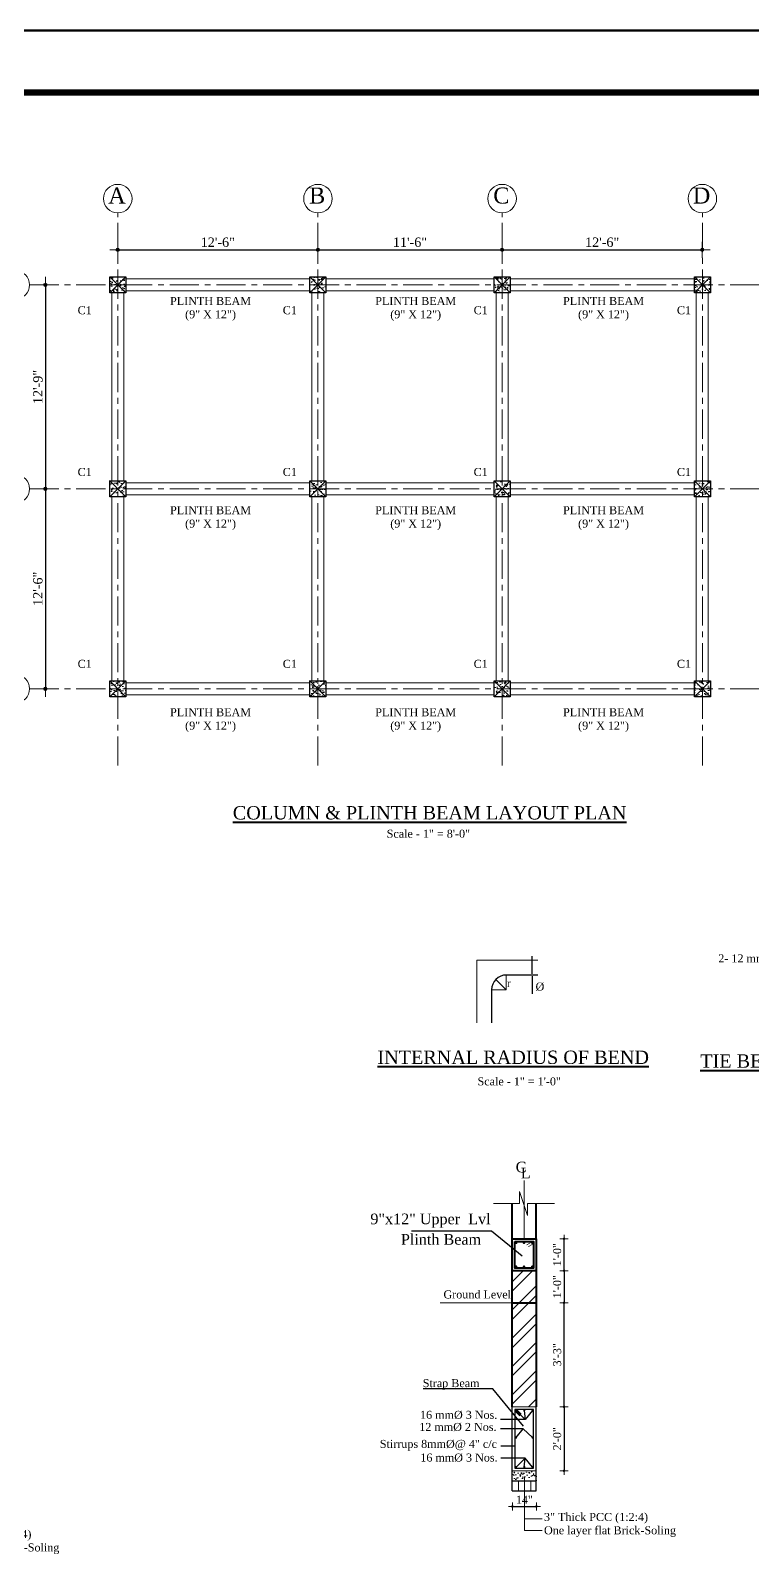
# Model space of a CAD drawing. Header units: inches. Extents: x 897 to 49934, y -34925 to -18564.
# Drawn here: x 21730 to 22271, y -24495 to -23348 of the extents above; entities that cross this region are included whole.
import ezdxf

# ---------------------------------------------------------------- set-up
doc = ezdxf.new("R2010")
doc.units = ezdxf.units.IN
doc.header["$LTSCALE"] = 35
doc.header["$MEASUREMENT"] = 0
doc.header["$PDMODE"] = 34
doc.linetypes.add('CENTERX2', pattern=[4, 2.5, -0.5, 0.5, -0.5])
doc.linetypes.add('DASHDOTX2', pattern=[2, 1, -0.5, 0, -0.5])
for name, color, linetype, lineweight in [('SES- Door&Window', 21, 'Continuous', 15), ('SES-CENTRE', 8, 'DASHDOTX2', 13), ('SES-column', 1, 'Continuous', 30), ('SES-DIMENSION', 142, 'Continuous', 13), ('SES-Elevation', 4, 'Continuous', 15), ('SES-Excavation Line', 1, 'Continuous', 30), ('SES-HACTH', 8, 'Continuous', 13), ('SES-Leader', 2, 'Continuous', 15), ('SES-Property Boundary', 2, 'Continuous', 15), ('SES-REBARS', 1, 'Continuous', 40), ('SES-SHEETS', 7, 'Continuous', 60), ('SES-SLAB OUTLINE', 4, 'Continuous', 18), ('SES-TEXT', 3, 'Continuous', 20), ('SES-TitleText', 7, 'Continuous', 40), ('SES-Wall Plan', 6, 'Continuous', 30)]:
    doc.layers.add(name, color=color, linetype=linetype, lineweight=lineweight)
doc.layers.add('SES-STIRRUP', color=10, linetype='Continuous')
doc.styles.add('7 INCH', font='times.ttf', dxfattribs={"height": 7})
doc.styles.add('SES-ARAIL', font='times.ttf', dxfattribs={"height": 6})
doc.styles.add('SES-Title Text', font='times.ttf', dxfattribs={"height": 10})
doc.dimstyles.new('1.4', dxfattribs={"dimscale": 0, "dimtxt": 6, "dimasz": 0.5, "dimexe": 2, "dimexo": 9, "dimgap": 2, "dimtad": 1, "dimdec": 0, "dimlfac": 0.5, "dimzin": 3, "dimdsep": 46, "dimlunit": 4, "dimtxsty": 'SES-ARAIL', "dimblk": 'DIM', "dimcen": 3, "dimdle": 3, "dimse1": 1, "dimse2": 1, "dimclrd": 256, "dimclre": 256, "dimclrt": 7, "dimadec": 1, "dimazin": 2, "dimtfac": 1, "dimtdec": 0, "dimtix": 1, "dimtofl": 0, "dimtmove": 2, "dimatfit": 3, "dimldrblk": 'arrow', "dimfxl": 2, "dimfrac": 2, "dimtolj": 2, "dimtzin": 0, "dimarcsym": 0})
doc.dimstyles.new('7 INCH', dxfattribs={"dimscale": 0, "dimtxt": 7, "dimasz": 1, "dimexe": 2, "dimexo": 9, "dimgap": 2, "dimtad": 1, "dimdec": 0, "dimzin": 3, "dimdsep": 46, "dimlunit": 4, "dimtxsty": '7 INCH', "dimblk": 'DIM', "dimcen": 3, "dimdle": 3, "dimse1": 1, "dimse2": 1, "dimclrd": 256, "dimclre": 256, "dimclrt": 7, "dimadec": 1, "dimazin": 2, "dimtfac": 1, "dimtdec": 0, "dimtix": 1, "dimtofl": 0, "dimtmove": 2, "dimatfit": 3, "dimldrblk": 'ARW', "dimfxl": 2, "dimfrac": 2, "dimtolj": 2, "dimtzin": 0, "dimarcsym": 0})

# ---------------------------------------------------------------- blocks, each defined once
blk = doc.blocks.new('s1')
at = {"layer": 'SES-SHEETS', "color": 8}
blk.add_lwpolyline([(14202.2, -12888.6), (17370.2, -12888.6), (17370.2, -15126.6), (14202.2, -15126.6)], close=True, dxfattribs=at)
at = {"layer": 'SES-SHEETS'}
for points in [[(14295.2, -12933.6), (17325.2, -12933.6), (17325.2, -15081.6), (14295.2, -15081.6)], [(14296.2, -12934.6), (17324.2, -12934.6), (17324.2, -15080.6), (14296.2, -15080.6)], [(14297.2, -12935.6), (17323.2, -12935.6), (17323.2, -15079.6), (14297.2, -15079.6)], [(14298.2, -12936.6), (17322.2, -12936.6), (17322.2, -15078.6), (14298.2, -15078.6)]]:
    blk.add_lwpolyline(points, close=True, dxfattribs=at)
blk = doc.blocks.new('c11')
at = {"layer": 'SES-HACTH', "linetype": 'ByBlock'}
h = blk.add_hatch(dxfattribs=at)
h.set_pattern_fill('AR-CONC', color=256)
h.set_pattern_definition([(50, (-20422.33, 19414.4167), (7.1726018, -0.6275213), [0.75, -8.25]), (355, (-20422.33, 19414.417), (-1.3875133, 7.5219213), [0.6, -6.6]), (100.451444, (-20421.732, 19414.3644), (5.7850885, 6.8943999), [0.637402, -7.0114211]), (46.1842, (-20422.33, 19416.417), (10.6724133, -1.6551928), [1.125, -12.375]), (96.635635, (-20421.441, 19416.279), (9.3466195, 9.741186), [0.9561034, -10.5171376]), (351.184164, (-20422.33, 19416.417), (9.3466195, 9.741186), [0.9, -9.9]), (21, (-20421.33, 19415.9167), (5.9690705, -4.0261889), [0.75, -8.25]), (326, (-20421.33, 19415.917), (2.4331533, 7.2515005), [0.6, -6.6]), (71.451445, (-20420.8325, 19415.581), (8.4022238, 3.2253115), [0.6374019, -7.0114211]), (37.5, (-20422.33, 19414.4167), (0.12159855, 3.32893854), [0, -6.52, 0, -6.7, 0, -6.625]), (7.5, (-20422.33, 19414.4167), (2.63069537, 3.9441171), [0, -3.82, 0, -6.37, 0, -2.525]), (327.5, (-20424.56, 19414.4167), (5.33822436, -0.22554872), [0, -2.5, 0, -7.8, 0, -10.35]), (317.5, (-20425.56, 19414.4167), (5.8318617, 1.0010498), [0, -3.25, 0, -5.18, 0, -7.35])])
h.paths.add_polyline_path([(-6, 6), (-6, -6), (6, -6), (6, 6)])
for p, q in [((-6, 6), (6, -6)), ((6, 6), (-6, -6))]:
    blk.add_line(p, q, dxfattribs=at)
at = {"layer": 'SES-Wall Plan', "linetype": 'ByBlock'}
blk.add_lwpolyline([(-6, 6), (6, 6), (6, -6), (-6, -6)], close=True, dxfattribs=at)
blk = doc.blocks.new('grid')
at = {"layer": 'SES-CENTRE', "color": 8, "linetype": 'CENTERX2', "ltscale": 0.25}
for p, q in [((19013, -23226.4), (19013, -22812)), ((19163, -23226.4), (19163, -22812)), ((19301, -23226.4), (19301, -22812)), ((19451, -23226.4), (19451, -22812)), ((18946.9, -22866), (19513.9, -22866)), ((18946.9, -23018.9), (19513.9, -23018.9)), ((18946.9, -23168.8), (19513.9, -23168.8))]:
    blk.add_line(p, q, dxfattribs=at)
at = {"layer": 'SES-DIMENSION'}
for centre in [(19013, -22801.3), (19163, -22801.3), (19301, -22801.3), (19451, -22801.3), (18936.2, -22866), (18936.2, -23018.9), (18936.2, -23168.8)]:
    blk.add_circle(centre, 10.7, dxfattribs=at)
at = {"layer": 'SES-REBARS', "linetype": 'ByBlock'}
for p in [(19013, -22866), (19163, -22866), (19301, -22866), (19451, -22866), (19013, -23018.9), (19163, -23018.9), (19301, -23018.9), (19451, -23018.9), (19013, -23168.8), (19163, -23168.8), (19301, -23168.8), (19451, -23168.8)]:
    blk.add_blockref('c11', p, dxfattribs=at)
at = {"layer": 'SES-TEXT', "lineweight": 30, "char_height": 12, "width": 17.597, "attachment_point": 2, "style": 'SES-ARAIL'}
for s, insert in [('A', (19012.4, -22793)), ('B', (19162.4, -22793)), ('C', (19300.4, -22793)), ('D', (19450.4, -22793)), ('1', (18936.7, -22857.5)), ('2', (18936.7, -23010.4)), ('3', (18936.7, -23160.3))]:
    blk.add_mtext(s, dxfattribs=dict(at, insert=insert))
blk = doc.blocks.new('DIM')
at = {"layer": 'SES-DIMENSION'}
h = blk.add_hatch(color=256, dxfattribs=at)
h.paths.add_polyline_path([(0, 1.28), (0, 0), (1.28, 0, 0.414214)])
h.paths.add_polyline_path([(1.28, 0), (0, 0), (0, -1.28, 0.414214)])
h.paths.add_polyline_path([(0, 0), (-1.28, 0, 0.414214), (0, -1.28)])
h.paths.add_polyline_path([(0, 1.28, 0.414214), (-1.28, 0), (0, 0)])
for p, q in [((0, 6), (0, -6)), ((-6, 0), (6, 0))]:
    blk.add_line(p, q, dxfattribs=at)
blk.add_circle((0, 0), 1.28, dxfattribs=at)
blk = doc.blocks.new('*D428')
at = {"layer": 'Defpoints', "color": 0, "linetype": 'ByBlock', "transparency": 16777216}
for p in [(21945.4, -23512.7), (21795.4, -23533.1), (21945.4, -23533.1)]:
    blk.add_point(p, dxfattribs=at)
at = {"layer": 'SES-DIMENSION', "linetype": 'ByBlock', "lineweight": -2, "transparency": 16777216}
blk.add_line((21796.4, -23512.7), (21944.4, -23512.7), dxfattribs=at)
at = {"layer": 'SES-DIMENSION', "linetype": 'ByBlock', "lineweight": -2, "transparency": 16777216, "rotation": 180}
blk.add_blockref('DIM', (21795.4, -23512.7), dxfattribs=at)
at = {"layer": 'SES-DIMENSION', "linetype": 'ByBlock', "lineweight": -2, "transparency": 16777216}
blk.add_blockref('DIM', (21945.4, -23512.7), dxfattribs=at)
at = {"layer": 'SES-DIMENSION', "color": 7, "linetype": 'ByBlock', "transparency": 16777216, "insert": (21870.4, -23507.1), "char_height": 7, "attachment_point": 5, "style": '7 INCH'}
blk.add_mtext('\\A2;12\'-6"', dxfattribs=at)
blk = doc.blocks.new('ARW')
at = {"layer": 'SES-DIMENSION'}
blk.add_lwpolyline([(10, 0, 0, 6, 0), (0, 0, 0, 0, 0), (10, 0, 0, 0, 0)], format="xyseb", dxfattribs=at)
blk = doc.blocks.new('*D429')
at = {"layer": 'Defpoints', "color": 0, "linetype": 'ByBlock', "transparency": 16777216}
for p in [(22083.4, -23512.7), (21945.4, -23533.1), (22083.4, -23533.1)]:
    blk.add_point(p, dxfattribs=at)
at = {"layer": 'SES-DIMENSION', "linetype": 'ByBlock', "lineweight": -2, "transparency": 16777216}
blk.add_line((21946.4, -23512.7), (22082.4, -23512.7), dxfattribs=at)
at = {"layer": 'SES-DIMENSION', "linetype": 'ByBlock', "lineweight": -2, "transparency": 16777216, "rotation": 180}
blk.add_blockref('DIM', (21945.4, -23512.7), dxfattribs=at)
at = {"layer": 'SES-DIMENSION', "linetype": 'ByBlock', "lineweight": -2, "transparency": 16777216}
blk.add_blockref('DIM', (22083.4, -23512.7), dxfattribs=at)
at = {"layer": 'SES-DIMENSION', "color": 7, "linetype": 'ByBlock', "transparency": 16777216, "insert": (22014.4, -23507.1), "char_height": 7, "attachment_point": 5, "style": '7 INCH'}
blk.add_mtext('\\A2;11\'-6"', dxfattribs=at)
blk = doc.blocks.new('*D430')
at = {"layer": 'Defpoints', "color": 0, "linetype": 'ByBlock', "transparency": 16777216}
for p in [(22233.4, -23512.7), (22083.4, -23533.1), (22233.4, -23533.1)]:
    blk.add_point(p, dxfattribs=at)
at = {"layer": 'SES-DIMENSION', "linetype": 'ByBlock', "lineweight": -2, "transparency": 16777216}
blk.add_line((22084.4, -23512.7), (22232.4, -23512.7), dxfattribs=at)
at = {"layer": 'SES-DIMENSION', "linetype": 'ByBlock', "lineweight": -2, "transparency": 16777216, "rotation": 180}
blk.add_blockref('DIM', (22083.4, -23512.7), dxfattribs=at)
at = {"layer": 'SES-DIMENSION', "linetype": 'ByBlock', "lineweight": -2, "transparency": 16777216}
blk.add_blockref('DIM', (22233.4, -23512.7), dxfattribs=at)
at = {"layer": 'SES-DIMENSION', "color": 7, "linetype": 'ByBlock', "transparency": 16777216, "insert": (22158.4, -23507.1), "char_height": 7, "attachment_point": 5, "style": '7 INCH'}
blk.add_mtext('\\A2;12\'-6"', dxfattribs=at)
blk = doc.blocks.new('*D431')
at = {"layer": 'Defpoints', "color": 0, "linetype": 'ByBlock', "transparency": 16777216}
for p in [(22233.4, -23539.1), (21741.2, -23692), (22233.4, -23692)]:
    blk.add_point(p, dxfattribs=at)
at = {"layer": 'SES-DIMENSION', "linetype": 'ByBlock', "lineweight": -2, "transparency": 16777216}
blk.add_line((21741.2, -23540.1), (21741.2, -23691), dxfattribs=at)
for p, rotation in [((21741.2, -23539.1), 90), ((21741.2, -23692), 270)]:
    blk.add_blockref('DIM', p, dxfattribs=dict(at, rotation=rotation))
at = {"layer": 'SES-DIMENSION', "color": 7, "linetype": 'ByBlock', "transparency": 16777216, "insert": (21735.6, -23615.6), "char_height": 7, "attachment_point": 5, "rotation": 90, "style": '7 INCH'}
blk.add_mtext('\\A2;12\'-9"', dxfattribs=at)
blk = doc.blocks.new('*D432')
at = {"layer": 'Defpoints', "color": 0, "linetype": 'ByBlock', "transparency": 16777216}
for p in [(22233.4, -23692), (21741.2, -23841.9), (21789.4, -23841.9)]:
    blk.add_point(p, dxfattribs=at)
at = {"layer": 'SES-DIMENSION', "linetype": 'ByBlock', "lineweight": -2, "transparency": 16777216}
blk.add_line((21741.2, -23693), (21741.2, -23840.9), dxfattribs=at)
for p, rotation in [((21741.2, -23692), 90), ((21741.2, -23841.9), 270)]:
    blk.add_blockref('DIM', p, dxfattribs=dict(at, rotation=rotation))
at = {"layer": 'SES-DIMENSION', "color": 7, "linetype": 'ByBlock', "transparency": 16777216, "insert": (21735.6, -23766.9), "char_height": 7, "attachment_point": 5, "rotation": 90, "style": '7 INCH'}
blk.add_mtext('\\A2;12\'-6"', dxfattribs=at)
blk = doc.blocks.new('*D474')
at = {"layer": 'Defpoints', "color": 0, "ltscale": 10, "transparency": 16777216}
for p in [(22091.1, -24380.2), (22109.1, -24380.2), (22109.1, -24454.9)]:
    blk.add_point(p, dxfattribs=at)
at = {"layer": 'SES-DIMENSION', "lineweight": -2, "ltscale": 10, "transparency": 16777216}
blk.add_line((22091.6, -24454.9), (22108.6, -24454.9), dxfattribs=at)
at = {"layer": 'SES-DIMENSION', "lineweight": -2, "ltscale": 10, "transparency": 16777216, "xscale": 0.5, "yscale": 0.5, "zscale": 0.5, "rotation": 180}
blk.add_blockref('DIM', (22091.1, -24454.9), dxfattribs=at)
at = {"layer": 'SES-DIMENSION', "lineweight": -2, "ltscale": 10, "transparency": 16777216, "xscale": 0.5, "yscale": 0.5, "zscale": 0.5}
blk.add_blockref('DIM', (22109.1, -24454.9), dxfattribs=at)
at = {"layer": 'SES-DIMENSION', "color": 7, "ltscale": 10, "transparency": 16777216, "insert": (22100.1, -24449.9), "char_height": 6, "attachment_point": 5, "style": 'SES-ARAIL'}
blk.add_mtext('\\A2;14"', dxfattribs=at)
blk = doc.blocks.new('arrow')
at = {"layer": 'SES-DIMENSION'}
blk.add_lwpolyline([(1.2, 0, 0, 2.1, 0), (-2.3, 0, 0, 0, 0), (1.2, 0, 0, 0, 0)], format="xyseb", dxfattribs=at)
blk = doc.blocks.new('*D475')
at = {"layer": 'Defpoints', "color": 0, "ltscale": 10, "transparency": 16777216}
for p in [(22118.6, -24380.2), (22118.6, -24428.2), (22129.8, -24428.2)]:
    blk.add_point(p, dxfattribs=at)
at = {"layer": 'SES-DIMENSION', "lineweight": -2, "ltscale": 10, "transparency": 16777216}
blk.add_line((22129.8, -24380.7), (22129.8, -24427.7), dxfattribs=at)
at = {"layer": 'SES-DIMENSION', "lineweight": -2, "ltscale": 10, "transparency": 16777216, "xscale": 0.5, "yscale": 0.5, "zscale": 0.5}
for p, rotation in [((22129.8, -24380.2), 90), ((22129.8, -24428.2), 270)]:
    blk.add_blockref('DIM', p, dxfattribs=dict(at, rotation=rotation))
at = {"layer": 'SES-DIMENSION', "color": 7, "ltscale": 10, "transparency": 16777216, "insert": (22124.7, -24404.2), "char_height": 6, "attachment_point": 5, "rotation": 90, "style": 'SES-ARAIL'}
blk.add_mtext('\\A2;2\'-0"', dxfattribs=at)
blk = doc.blocks.new('*D476')
at = {"layer": 'Defpoints', "color": 0, "ltscale": 10, "transparency": 16777216}
for p in [(22118.6, -24302.2), (22129.8, -24302.2), (22109.1, -24380.2)]:
    blk.add_point(p, dxfattribs=at)
at = {"layer": 'SES-DIMENSION', "lineweight": -2, "ltscale": 10, "transparency": 16777216}
blk.add_line((22129.8, -24379.7), (22129.8, -24302.7), dxfattribs=at)
at = {"layer": 'SES-DIMENSION', "lineweight": -2, "ltscale": 10, "transparency": 16777216, "xscale": 0.5, "yscale": 0.5, "zscale": 0.5}
for p, rotation in [((22129.8, -24302.2), 90), ((22129.8, -24380.2), 270)]:
    blk.add_blockref('DIM', p, dxfattribs=dict(at, rotation=rotation))
at = {"layer": 'SES-DIMENSION', "color": 7, "ltscale": 10, "transparency": 16777216, "insert": (22124.7, -24341.2), "char_height": 6, "attachment_point": 5, "rotation": 90, "style": 'SES-ARAIL'}
blk.add_mtext('\\A2;3\'-3"', dxfattribs=at)
blk = doc.blocks.new('*D477')
at = {"layer": 'Defpoints', "color": 0, "ltscale": 10, "transparency": 16777216}
for p in [(22118.6, -24254.2), (22129.8, -24254.2), (22118.6, -24278.2)]:
    blk.add_point(p, dxfattribs=at)
at = {"layer": 'SES-DIMENSION', "lineweight": -2, "ltscale": 10, "transparency": 16777216}
blk.add_line((22129.8, -24277.7), (22129.8, -24254.7), dxfattribs=at)
at = {"layer": 'SES-DIMENSION', "lineweight": -2, "ltscale": 10, "transparency": 16777216, "xscale": 0.5, "yscale": 0.5, "zscale": 0.5}
for p, rotation in [((22129.8, -24254.2), 90), ((22129.8, -24278.2), 270)]:
    blk.add_blockref('DIM', p, dxfattribs=dict(at, rotation=rotation))
at = {"layer": 'SES-DIMENSION', "color": 7, "ltscale": 10, "transparency": 16777216, "insert": (22124.7, -24266.2), "char_height": 6, "attachment_point": 5, "rotation": 90, "style": 'SES-ARAIL'}
blk.add_mtext('\\A2;1\'-0"', dxfattribs=at)
blk = doc.blocks.new('*D478')
at = {"layer": 'Defpoints', "color": 0, "ltscale": 10, "transparency": 16777216}
for p in [(22118.6, -24278.2), (22109.1, -24302.2), (22129.8, -24302.2)]:
    blk.add_point(p, dxfattribs=at)
at = {"layer": 'SES-DIMENSION', "lineweight": -2, "ltscale": 10, "transparency": 16777216}
blk.add_line((22129.8, -24278.7), (22129.8, -24301.7), dxfattribs=at)
at = {"layer": 'SES-DIMENSION', "lineweight": -2, "ltscale": 10, "transparency": 16777216, "xscale": 0.5, "yscale": 0.5, "zscale": 0.5}
for p, rotation in [((22129.8, -24278.2), 90), ((22129.8, -24302.2), 270)]:
    blk.add_blockref('DIM', p, dxfattribs=dict(at, rotation=rotation))
at = {"layer": 'SES-DIMENSION', "color": 7, "ltscale": 10, "transparency": 16777216, "insert": (22124.7, -24290.2), "char_height": 6, "attachment_point": 5, "rotation": 90, "style": 'SES-ARAIL'}
blk.add_mtext('\\A2;1\'-0"', dxfattribs=at)

msp = doc.modelspace()

# ---------------------------------------------------------------- hatches: boundary and pattern name
at = {"layer": 'SES-HACTH', "ltscale": 10}
h = msp.add_hatch(dxfattribs=at)
h.set_pattern_fill('ANSI32', color=256, scale=40, style=0)
h.set_pattern_definition([(45, (8199.65, -16540.341), (-10.606602, 10.606602), []), (45, (8206.721, -16540.341), (-10.606602, 10.606602), [])])
h.paths.add_polyline_path([(22109.05, -24302.22), (22091.05, -24302.22), (22091.05, -24380.22), (22109.05, -24380.22)])
h.paths.add_polyline_path([(22109.05, -24278.22), (22091.05, -24278.22), (22091.05, -24302.22), (22109.05, -24302.22)])
at = {"layer": 'SES-HACTH'}
h = msp.add_hatch(dxfattribs=at)
h.set_pattern_fill('AR-CONC', color=256, style=0)
h.set_pattern_definition([(50, (1269.2463, -20728.156), (7.1726018, -0.6275213), [0.75, -8.25]), (355, (1269.246, -20728.156), (-1.3875133, 7.5219213), [0.6, -6.6]), (100.4514, (1269.844, -20728.208), (5.7850938, 6.8943954), [0.637402, -7.011421]), (46.1842, (1269.246, -20726.156), (10.6724105, -1.65519), [1.125, -12.375]), (96.6356, (1270.136, -20726.294), (9.346627, 9.7411787), [0.956103, -10.51713]), (351.1842, (1269.246, -20726.156), (9.3466195, 9.741186), [0.9, -9.9]), (21, (1270.2463, -20726.656), (5.9690705, -4.0261889), [0.75, -8.25]), (326, (1270.246, -20726.656), (2.4331533, 7.2515005), [0.6, -6.6]), (71.4514, (1270.744, -20726.9914), (8.4022263, 3.225305), [0.637402, -7.011421]), (37.5, (1269.2463, -20728.156), (0.12159855, 3.32893854), [0, -6.52, 0, -6.7, 0, -6.625]), (7.5, (1269.2463, -20728.156), (2.6306954, 3.9441171), [0, -3.82, 0, -6.37, 0, -2.525]), (327.5, (1267.0163, -20728.156), (5.33822436, -0.22554872), [0, -2.5, 0, -7.8, 0, -10.35]), (317.5, (1266.0163, -20728.156), (5.8318617, 1.0010498), [0, -3.25, 0, -5.18, 0, -7.35])])
h.paths.add_polyline_path([(22109.05, -24428.22), (22091.05, -24428.22), (22091.05, -24435.72), (22109.05, -24435.72)])

# ---------------------------------------------------------------- linework, layer by layer
at = {"layer": 'SES-CENTRE', "ltscale": 24}
msp.add_line((22100.05, -24210.63), (22100.05, -24254.22), dxfattribs=at)
at = {"layer": 'SES-column'}
for p, q in [((22091.05, -24443.22), (22091.05, -24302.22)), ((22109.05, -24443.22), (22109.05, -24302.22)), ((22091.05, -24435.72), (22109.05, -24435.72)), ((22091.05, -24443.22), (22109.05, -24443.22))]:
    msp.add_line(p, q, dxfattribs=at)
at = {"layer": 'SES-column', "const_width": 0.938}
for points in [[(22094.43, -24257.26, 1), (22093.49, -24257.26, 1)], [(22100.31, -24257.25, 1), (22099.37, -24257.25, 1)], [(22106.46, -24257.26, 1), (22105.53, -24257.26, 1)], [(22094.43, -24275.18, 1), (22093.49, -24275.18, 1)], [(22100.31, -24275.18, 1), (22099.37, -24275.18, 1)], [(22106.46, -24275.18, 1), (22105.53, -24275.18, 1)]]:
    msp.add_lwpolyline(points, format="xyb", close=True, dxfattribs=at)
at = {"layer": 'SES-column', "const_width": 0.5}
for points in [[(22101.8, -24258.98), (22106.08, -24256.22)], [(22103.05, -24260.3), (22107.32, -24257.54)]]:
    msp.add_lwpolyline(points, dxfattribs=at)
at = {"layer": 'SES-DIMENSION', "ltscale": 10}
for p, q in [((22086.58, -24056.51), (22086.58, -24067.57)), ((22086.58, -24067.57), (22075.52, -24067.57)), ((22100.17, -24433.23), (22100.17, -24473.01)), ((22113.41, -24464.21), (22100.17, -24464.21)), ((22113.41, -24473.01), (22100.17, -24473.01))]:
    msp.add_line(p, q, dxfattribs=at)
at = {"layer": 'SES-Elevation'}
for p, q in [((22096.49, -24218.71), (22102.49, -24236.71)), ((22096.49, -24227.71), (22096.49, -24218.71)), ((22076.92, -24227.71), (22096.49, -24227.71)), ((22102.49, -24236.71), (22102.49, -24227.71)), ((22102.49, -24227.71), (22122.63, -24227.71)), ((22095.81, -24443.22), (22095.81, -24435.72)), ((22104.97, -24443.22), (22104.97, -24435.72))]:
    msp.add_line(p, q, dxfattribs=at)
at = {"layer": 'SES-Property Boundary'}
msp.add_lwpolyline([(22091.05, -24302.22), (22037.04, -24302.22)], dxfattribs=at)
at = {"layer": 'SES-REBARS', "ltscale": 0.1}
for points in [[(22091.05, -24254.22), (22091.05, -24227.71)], [(22109.05, -24254.22), (22109.05, -24227.71)], [(22091.05, -24302.22), (22091.05, -24254.22), (22109.05, -24254.22), (22109.05, -24302.22)], [(22091.05, -24380.22), (22091.05, -24302.22), (22109.05, -24302.22), (22109.05, -24380.22)]]:
    msp.add_lwpolyline(points, dxfattribs=at)
for points in [[(22091.05, -24254.22), (22109.05, -24254.22), (22109.05, -24278.22), (22091.05, -24278.22)], [(22093.05, -24256.22), (22107.05, -24256.22), (22107.05, -24276.22), (22093.05, -24276.22)]]:
    msp.add_lwpolyline(points, close=True, dxfattribs=at)
at = {"layer": 'SES-SLAB OUTLINE'}
for p, q in [((21801.43, -23534.61), (21939.43, -23534.61)), ((21801.43, -23543.61), (21939.43, -23543.61)), ((21951.43, -23534.61), (22077.43, -23534.61)), ((21951.43, -23543.61), (22077.43, -23543.61)), ((22089.43, -23534.61), (22227.43, -23534.61)), ((22089.43, -23543.61), (22227.43, -23543.61)), ((21790.93, -23545.11), (21790.93, -23686)), ((21799.93, -23545.11), (21799.93, -23686)), ((21940.93, -23545.11), (21940.93, -23686)), ((21949.93, -23545.11), (21949.93, -23686)), ((22078.93, -23545.11), (22078.93, -23686)), ((22087.93, -23545.11), (22087.93, -23686)), ((22228.93, -23545.11), (22228.93, -23686)), ((22237.93, -23545.11), (22237.93, -23686)), ((21801.43, -23687.5), (21939.43, -23687.5)), ((21951.43, -23687.5), (22077.43, -23687.5)), ((22089.43, -23687.5), (22227.43, -23687.5)), ((21790.93, -23698), (21790.93, -23835.89)), ((21799.93, -23698), (21799.93, -23835.89)), ((21801.43, -23696.5), (21939.43, -23696.5)), ((21940.93, -23698), (21940.93, -23835.89)), ((21949.93, -23698), (21949.93, -23835.89)), ((21951.43, -23696.5), (22077.43, -23696.5)), ((22078.93, -23698), (22078.93, -23835.89)), ((22087.93, -23698), (22087.93, -23835.89)), ((22089.43, -23696.5), (22227.43, -23696.5)), ((22228.93, -23698), (22228.93, -23835.89)), ((22237.93, -23698), (22237.93, -23835.89)), ((21801.43, -23837.39), (21939.43, -23837.39)), ((21951.43, -23837.39), (22077.43, -23837.39)), ((22089.43, -23837.39), (22227.43, -23837.39)), ((21801.43, -23846.39), (21939.43, -23846.39)), ((21951.43, -23846.39), (22077.43, -23846.39)), ((22089.43, -23846.39), (22227.43, -23846.39))]:
    msp.add_line(p, q, dxfattribs=at)
msp.add_lwpolyline([(22110.09, -24045.44), (22064.44, -24045.44), (22064.44, -24092.26)], dxfattribs=at)
at = {"layer": 'SES-SLAB OUTLINE', "ltscale": 10}
msp.add_lwpolyline([(22109.05, -24380.22), (22091.05, -24380.22), (22091.05, -24428.22), (22109.05, -24428.22)], close=True, dxfattribs=at)
at = {"layer": 'SES-SLAB OUTLINE', "ltscale": 10, "const_width": 0.8}
for points in [[(22093.87, -24382.62, 1), (22093.87, -24383.42, 1)], [(22100.05, -24382.62, -1), (22100.05, -24383.42, -1)], [(22106.23, -24382.62, -1), (22106.23, -24383.42, -1)], [(22093.87, -24403.67, -1), (22093.87, -24402.87, -1)], [(22106.23, -24403.67, 1), (22106.23, -24402.87, 1)], [(22093.87, -24425.82, -1), (22093.87, -24425.02, -1)], [(22100.05, -24425.82, 1), (22100.05, -24425.02, 1)], [(22106.23, -24425.82, 1), (22106.23, -24425.02, 1)]]:
    msp.add_lwpolyline(points, format="xyb", close=True, dxfattribs=at)
at = {"layer": 'SES-STIRRUP', "color": 5, "ltscale": 10}
for p, q in [((22093.05, -24383.35), (22096.66, -24386.96)), ((22094.18, -24382.22), (22097.79, -24385.83))]:
    msp.add_line(p, q, dxfattribs=at)
at = {"layer": 'SES-STIRRUP', "color": 5}
msp.add_lwpolyline([(22110.09, -24056.51), (22086.58, -24056.51, 0.4142136), (22075.52, -24067.57), (22075.52, -24092.26)], format="xyb", dxfattribs=at)
at = {"layer": 'SES-STIRRUP', "color": 5, "ltscale": 10}
msp.add_lwpolyline([(22107.05, -24382.22), (22093.05, -24382.22), (22093.05, -24426.22), (22107.05, -24426.22)], close=True, dxfattribs=at)

# ---------------------------------------------------------------- block references
at = {"layer": 'SES- Door&Window'}
msp.add_blockref('s1', (6092.08, -10459.76), dxfattribs=at)
at = {"layer": 'SES-Excavation Line', "linetype": 'ByBlock'}
msp.add_blockref('grid', (2782.46, -673.08), dxfattribs=at)

# ---------------------------------------------------------------- texts
at = {"layer": 'SES-TEXT', "ltscale": 10, "style": 'SES-ARAIL'}
for s, p in [('C1', (21765.39, -23561.06)), ('C1', (21919.08, -23561.06)), ('C1', (22062.11, -23561.06)), ('C1', (22214.42, -23561.06)), ('C1', (21765.39, -23682.32)), ('C1', (21919.08, -23682.32)), ('C1', (22062.11, -23682.32)), ('C1', (22214.42, -23682.32)), ('C1', (21765.39, -23826.17)), ('C1', (21919.08, -23826.17)), ('C1', (22062.11, -23826.17)), ('C1', (22214.42, -23826.17)), ('r', (22087.02, -24065.6)), ('%%C', (22108.5, -24068.16)), ('Ground Level', (22039.51, -24298.97)), ('12 mm%%C 2 Nos.', (22021.35, -24398.3)), ('16 mm%%C 3 Nos.', (22021.94, -24389.24)), ('Stirrups 8mm%%C@ 4" c/c', (21991.79, -24411.04)), ('16 mm%%C 3 Nos.', (22022.14, -24421.27))]:
    msp.add_text(s, height=6, dxfattribs=at).set_placement(p)
at = {"layer": 'SES-TEXT', "style": 'SES-ARAIL'}
for s, height, p in [('C', 8, (22093.59, -24204.46)), ('L', 8, (22097.38, -24209)), ('9"x12" Upper  Lvl', 8, (21984.71, -24243.35)), ('Plinth Beam', 8, (22007.62, -24258.68)), ('Strap Beam', 6, (22023.95, -24365.48))]:
    msp.add_text(s, height=height, dxfattribs=at).set_placement(p)
at = {"layer": 'SES-TEXT', "linetype": 'ByBlock', "char_height": 6, "attachment_point": 1, "style": 'SES-ARAIL'}
for s, insert, width in [('\\pxqc;PLINTH BEAM\\P(9" X 12")', (21822.12, -23548.12), 85.6819), ('\\pxqc;PLINTH BEAM\\P(9" X 12")', (21975.84, -23548.12), 85.6819), ('\\pxqc;PLINTH BEAM\\P(9" X 12")', (22116.58, -23548.12), 85.6819), ('\\pxqc;PLINTH BEAM\\P(9" X 12")', (21822.12, -23705.01), 85.6819), ('\\pxqc;PLINTH BEAM\\P(9" X 12")', (21975.84, -23705.01), 85.6819), ('\\pxqc;PLINTH BEAM\\P(9" X 12")', (22116.58, -23705.01), 85.6819), ('\\pxqc;PLINTH BEAM\\P(9" X 12")', (21822.12, -23856.49), 85.6819), ('\\pxqc;PLINTH BEAM\\P(9" X 12")', (21975.84, -23856.49), 85.6819), ('\\pxqc;PLINTH BEAM\\P(9" X 12")', (22116.58, -23856.49), 85.6819), ('\\pxqr;2- 12 mm %%C', (22200.08, -24041.01), 89.3918)]:
    msp.add_mtext(s, dxfattribs=dict(at, insert=insert, width=width))
at = {"layer": 'SES-TEXT', "ltscale": 10, "char_height": 6, "attachment_point": 1, "style": 'SES-ARAIL'}
for insert in [(22114.82, -24459.8), (21652.79, -24472.66)]:
    msp.add_mtext('3" Thick PCC (1:2:4)\\POne layer flat Brick-Soling', dxfattribs=dict(at, insert=insert))
at = {"layer": 'SES-TitleText', "ltscale": 10, "style": 'SES-ARAIL'}
for s, p in [('Scale - 1" = 8\'-0"', (21996.92, -23953.54)), ('Scale - 1" = 1\'-0"', (22065.02, -24139.24))]:
    msp.add_text(s, height=6, dxfattribs=at).set_placement(p)
at = {"layer": 'SES-TitleText', "char_height": 10, "attachment_point": 1, "style": 'SES-Title Text'}
for s, insert, width in [('\\LCOLUMN & PLINTH BEAM LAYOUT PLAN', (21881.65, -23929.86), 289.6719), ('\\LINTERNAL RADIUS OF BEND', (21990, -24113.16), 428.4589), ('{\\LTIE BEAM CROSS SECTION}', (22231.88, -24115.99), 428.4589)]:
    msp.add_mtext(s, dxfattribs=dict(at, insert=insert, width=width))

# ---------------------------------------------------------------- dimensions: what is measured, and where the dimension line sits
at = {"layer": 'SES-DIMENSION', "linetype": 'ByBlock'}
for base, p1, p2, picture, middle in [((21945.43, -23512.65), (21795.43, -23533.11), (21945.43, -23533.11), '*D428', (21870.43, -23507.09)), ((22083.43, -23512.65), (21945.43, -23533.11), (22083.43, -23533.11), '*D429', (22014.43, -23507.09)), ((22233.43, -23512.65), (22083.43, -23533.11), (22233.43, -23533.11), '*D430', (22158.43, -23507.09))]:
    dim = msp.add_linear_dim(base=base, p1=p1, p2=p2, dimstyle='7 INCH', override={"dimscale": 1}, dxfattribs=at)
    dim.commit()
    dim.dimension.update_dxf_attribs({"geometry": picture, "text_midpoint": middle})
for base, p1, p2, picture, middle in [((21741.17, -23692), (22233.43, -23539.11), (22233.43, -23692), '*D431', (21735.6, -23615.55)), ((21741.17, -23841.89), (22233.43, -23692), (21789.43, -23841.89), '*D432', (21735.61, -23766.95))]:
    dim = msp.add_linear_dim(base=base, p1=p1, p2=p2, angle=90, dimstyle='7 INCH', override={"dimscale": 1}, dxfattribs=at)
    dim.commit()
    dim.dimension.update_dxf_attribs({"geometry": picture, "text_midpoint": middle})
at = {"layer": 'SES-DIMENSION', "ltscale": 10}
for base, p1, p2, picture, middle in [((22129.79, -24254.22), (22118.58, -24278.22), (22118.58, -24254.22), '*D477', (22124.74, -24266.22)), ((22129.79, -24302.22), (22118.58, -24278.22), (22109.05, -24302.22), '*D478', (22124.74, -24290.22)), ((22129.79, -24302.22), (22109.05, -24380.22), (22118.58, -24302.22), '*D476', (22124.74, -24341.22)), ((22129.79, -24428.22), (22118.58, -24380.22), (22118.58, -24428.22), '*D475', (22124.74, -24404.22))]:
    dim = msp.add_linear_dim(base=base, p1=p1, p2=p2, angle=90, dimstyle='1.4', override={"dimscale": 1}, dxfattribs=at)
    dim.commit()
    dim.dimension.update_dxf_attribs({"geometry": picture, "text_midpoint": middle})
dim = msp.add_linear_dim(base=(22109.05, -24454.86), p1=(22091.05, -24380.22), p2=(22109.05, -24380.22), angle=180, text='14"', dimstyle='1.4', override={"dimscale": 1}, dxfattribs=at)
dim.commit()
dim.dimension.update_dxf_attribs({"geometry": '*D474', "text_midpoint": (22100.05, -24449.86)})

# ---------------------------------------------------------------- leaders
at = {"layer": 'SES-Leader', "ltscale": 10}
for points, override in [([(22105.95, -24055.62), (22105.95, -24042.33)], {"dimscale": 1, "dimasz": 6, "dimtad": 0}), ([(22078.75, -24059.75), (22086.58, -24067.57)], {"dimscale": 1, "dimasz": 6, "dimtad": 0}), ([(22105.95, -24057.4), (22105.95, -24070.7)], {"dimscale": 1, "dimasz": 6, "dimtad": 0}), ([(22093.87, -24383.02), (22100.63, -24389.7), (22082.28, -24389.7)], {"dimscale": 1, "dimasz": 8}), ([(22100.05, -24383.02), (22100.63, -24389.7)], {"dimscale": 1, "dimasz": 8}), ([(22106.23, -24383.02), (22100.63, -24389.7)], {"dimscale": 1, "dimasz": 8}), ([(22093.87, -24403.27), (22099.09, -24396.82), (22082.28, -24396.82)], {"dimscale": 1, "dimasz": 8}), ([(22106.23, -24403.27), (22099.09, -24396.82)], {"dimscale": 1, "dimasz": 8}), ([(22093.05, -24409.66), (22082.38, -24409.66)], {"dimscale": 1, "dimasz": 8}), ([(22093.87, -24425.42), (22100.63, -24418.74), (22082.38, -24418.74)], {"dimscale": 1, "dimasz": 8}), ([(22100.05, -24425.42), (22100.63, -24418.74)], {"dimscale": 1, "dimasz": 8}), ([(22106.23, -24425.42), (22100.63, -24418.74)], {"dimscale": 1, "dimasz": 8})]:
    msp.add_leader(points, dimstyle='7 INCH', override=override, dxfattribs=at)
at = {"layer": 'SES-Leader'}
for points in [[(22098.56, -24267.21), (22075.6, -24248.55), (22015.47, -24248.55)], [(22099.41, -24394.81), (22076.45, -24366.83), (22024.4, -24366.83)]]:
    msp.add_leader(points, dimstyle='7 INCH', override={"dimscale": 1, "dimasz": 6, "dimgap": 1, "dimtad": 0}, dxfattribs=at)

doc.saveas('drawing.dxf')
